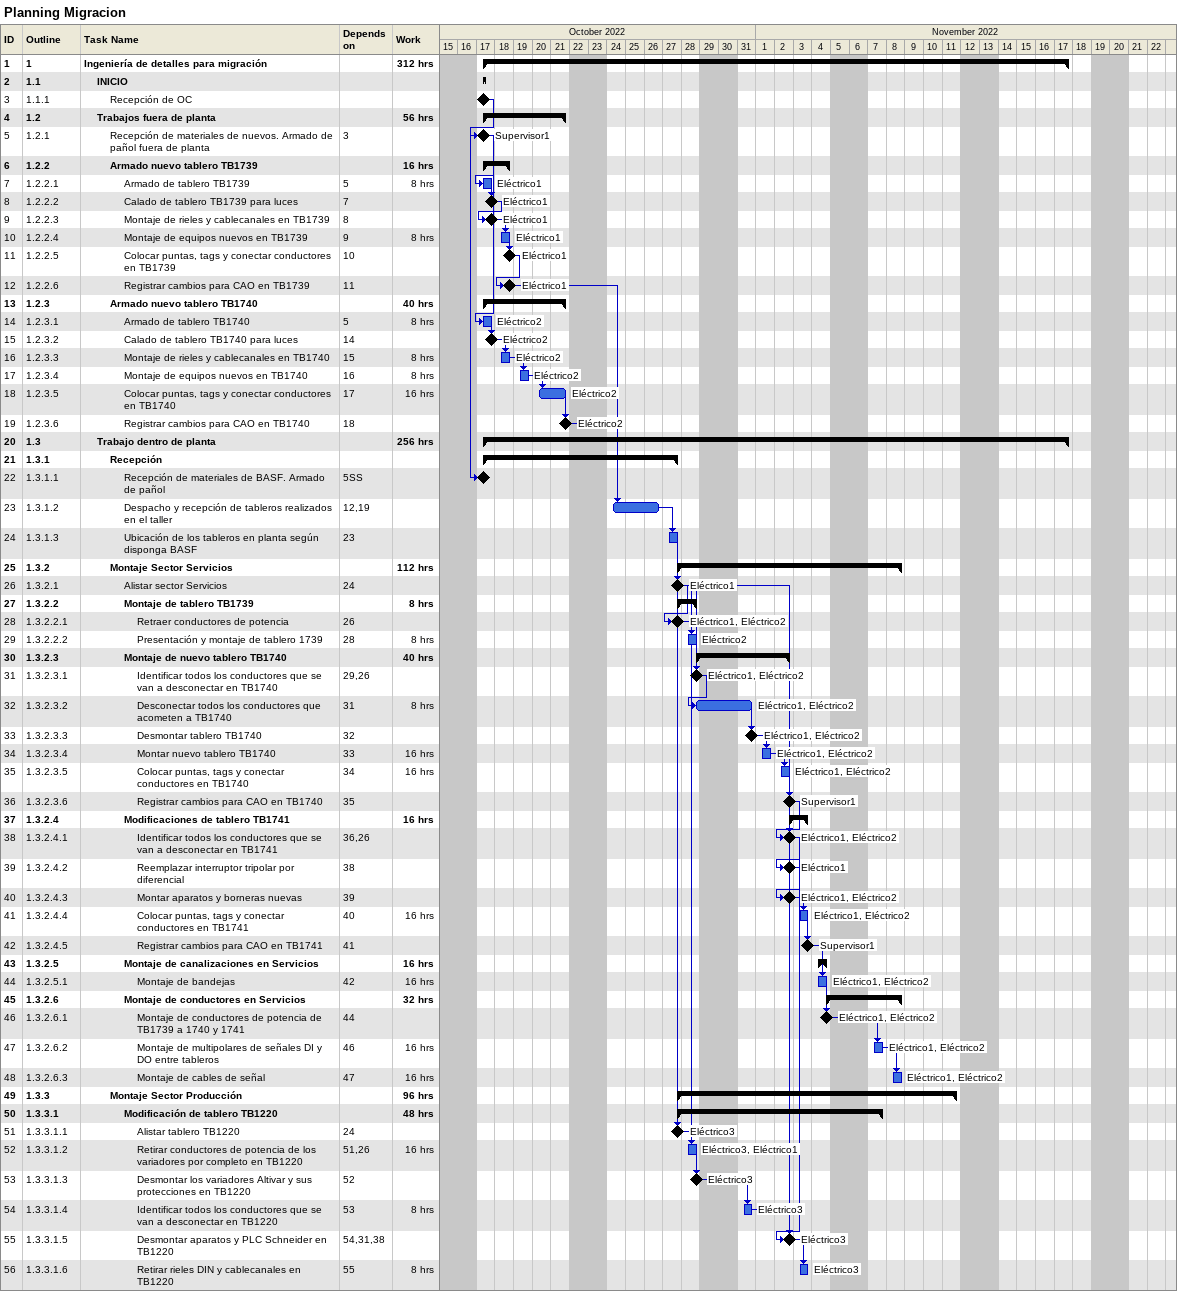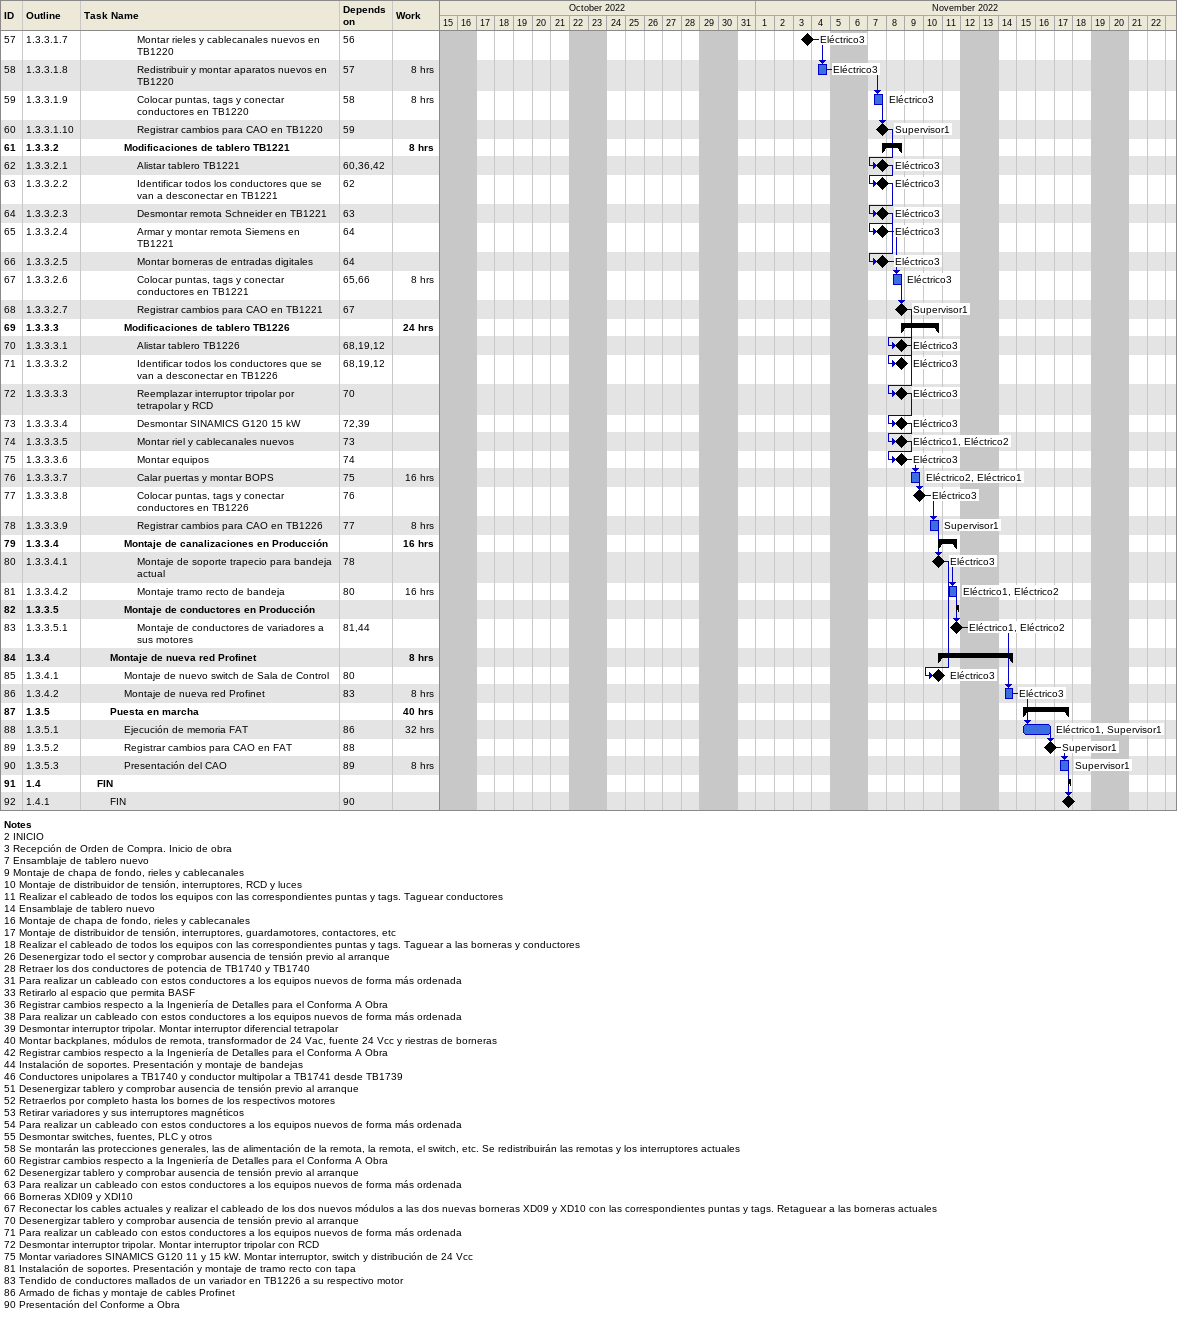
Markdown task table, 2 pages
Planning Migracion

| ID | WBS | Task | Start | Finish | Predecessors | Resources | Work (h) |
|---|---|---|---|---|---|---|---|
| 1 | 1 | **Ingeniería de detalles para migración** | 2022-10-17 | 2022-11-17 |  |  | 312 |
| 2 | 1.1 | **INICIO** | 2022-10-17 | 2022-10-17 |  |  |  |
| 3 | 1.1.1 | Recepción de OC (milestone) | 2022-10-17 | 2022-10-17 |  |  |  |
| 4 | 1.2 | **Trabajos fuera de planta** | 2022-10-17 | 2022-10-21 |  |  | 56 |
| 5 | 1.2.1 | Recepción de materiales de nuevos. Armado de pañol fuera de planta (milestone) | 2022-10-17 | 2022-10-17 | 3 | Supervisor1 |  |
| 6 | 1.2.2 | **Armado nuevo tablero TB1739** | 2022-10-17 | 2022-10-18 |  |  | 16 |
| 7 | 1.2.2.1 | Armado de tablero TB1739 | 2022-10-17 | 2022-10-17 | 5 | Eléctrico1 | 8 |
| 8 | 1.2.2.2 | Calado de tablero TB1739 para luces (milestone) | 2022-10-17 | 2022-10-17 | 7 | Eléctrico1 |  |
| 9 | 1.2.2.3 | Montaje de rieles y cablecanales en TB1739 (milestone) | 2022-10-17 | 2022-10-17 | 8 | Eléctrico1 |  |
| 10 | 1.2.2.4 | Montaje de equipos nuevos en TB1739 | 2022-10-18 | 2022-10-18 | 9 | Eléctrico1 | 8 |
| 11 | 1.2.2.5 | Colocar puntas, tags y conectar conductores en TB1739 (milestone) | 2022-10-18 | 2022-10-18 | 10 | Eléctrico1 |  |
| 12 | 1.2.2.6 | Registrar cambios para CAO en TB1739 (milestone) | 2022-10-18 | 2022-10-18 | 11 | Eléctrico1 |  |
| 13 | 1.2.3 | **Armado nuevo tablero TB1740** | 2022-10-17 | 2022-10-21 |  |  | 40 |
| 14 | 1.2.3.1 | Armado de tablero TB1740 | 2022-10-17 | 2022-10-17 | 5 | Eléctrico2 | 8 |
| 15 | 1.2.3.2 | Calado de tablero TB1740 para luces (milestone) | 2022-10-17 | 2022-10-17 | 14 | Eléctrico2 |  |
| 16 | 1.2.3.3 | Montaje de rieles y cablecanales en TB1740 | 2022-10-18 | 2022-10-18 | 15 | Eléctrico2 | 8 |
| 17 | 1.2.3.4 | Montaje de equipos nuevos en TB1740 | 2022-10-19 | 2022-10-19 | 16 | Eléctrico2 | 8 |
| 18 | 1.2.3.5 | Colocar puntas, tags y conectar conductores en TB1740 | 2022-10-20 | 2022-10-21 | 17 | Eléctrico2 | 16 |
| 19 | 1.2.3.6 | Registrar cambios para CAO en TB1740 (milestone) | 2022-10-21 | 2022-10-21 | 18 | Eléctrico2 |  |
| 20 | 1.3 | **Trabajo dentro de planta** | 2022-10-17 | 2022-11-17 |  |  | 256 |
| 21 | 1.3.1 | **Recepción** | 2022-10-17 | 2022-10-27 |  |  |  |
| 22 | 1.3.1.1 | Recepción de materiales de BASF. Armado de pañol (milestone) | 2022-10-17 | 2022-10-17 | 5SS |  |  |
| 23 | 1.3.1.2 | Despacho y recepción de tableros realizados en el taller | 2022-10-24 | 2022-10-26 | 12, 19 |  |  |
| 24 | 1.3.1.3 | Ubicación de los tableros en planta según disponga BASF | 2022-10-27 | 2022-10-27 | 23 |  |  |
| 25 | 1.3.2 | **Montaje Sector Servicios** | 2022-10-27 | 2022-11-08 |  |  | 112 |
| 26 | 1.3.2.1 | Alistar sector Servicios (milestone) | 2022-10-27 | 2022-10-27 | 24 | Eléctrico1 |  |
| 27 | 1.3.2.2 | **Montaje de tablero TB1739** | 2022-10-27 | 2022-10-28 |  |  | 8 |
| 28 | 1.3.2.2.1 | Retraer conductores de potencia (milestone) | 2022-10-27 | 2022-10-27 | 26 | Eléctrico1, Eléctrico2 |  |
| 29 | 1.3.2.2.2 | Presentación y montaje de tablero 1739 | 2022-10-28 | 2022-10-28 | 28 | Eléctrico2 | 8 |
| 30 | 1.3.2.3 | **Montaje de nuevo tablero TB1740** | 2022-10-28 | 2022-11-02 |  |  | 40 |
| 31 | 1.3.2.3.1 | Identificar todos los conductores que se van a desconectar en TB1740 (milestone) | 2022-10-28 | 2022-10-28 | 29, 26 | Eléctrico1, Eléctrico2 |  |
| 32 | 1.3.2.3.2 | Desconectar todos los conductores que acometen a TB1740 | 2022-10-28 | 2022-10-31 | 31 | Eléctrico1, Eléctrico2 | 8 |
| 33 | 1.3.2.3.3 | Desmontar tablero TB1740 (milestone) | 2022-10-31 | 2022-10-31 | 32 | Eléctrico1, Eléctrico2 |  |
| 34 | 1.3.2.3.4 | Montar nuevo tablero TB1740 | 2022-11-01 | 2022-11-01 | 33 | Eléctrico1, Eléctrico2 | 16 |
| 35 | 1.3.2.3.5 | Colocar puntas, tags y conectar conductores en TB1740 | 2022-11-02 | 2022-11-02 | 34 | Eléctrico1, Eléctrico2 | 16 |
| 36 | 1.3.2.3.6 | Registrar cambios para CAO en TB1740 (milestone) | 2022-11-02 | 2022-11-02 | 35 | Supervisor1 |  |
| 37 | 1.3.2.4 | **Modificaciones de tablero TB1741** | 2022-11-02 | 2022-11-03 |  |  | 16 |
| 38 | 1.3.2.4.1 | Identificar todos los conductores que se van a desconectar en TB1741 (milestone) | 2022-11-02 | 2022-11-02 | 36, 26 | Eléctrico1, Eléctrico2 |  |
| 39 | 1.3.2.4.2 | Reemplazar interruptor tripolar por diferencial (milestone) | 2022-11-02 | 2022-11-02 | 38 | Eléctrico1 |  |
| 40 | 1.3.2.4.3 | Montar aparatos y borneras nuevas (milestone) | 2022-11-02 | 2022-11-02 | 39 | Eléctrico1, Eléctrico2 |  |
| 41 | 1.3.2.4.4 | Colocar puntas, tags y conectar conductores en TB1741 | 2022-11-03 | 2022-11-03 | 40 | Eléctrico1, Eléctrico2 | 16 |
| 42 | 1.3.2.4.5 | Registrar cambios para CAO en TB1741 (milestone) | 2022-11-03 | 2022-11-03 | 41 | Supervisor1 |  |
| 43 | 1.3.2.5 | **Montaje de canalizaciones en Servicios** | 2022-11-04 | 2022-11-04 |  |  | 16 |
| 44 | 1.3.2.5.1 | Montaje de bandejas | 2022-11-04 | 2022-11-04 | 42 | Eléctrico1, Eléctrico2 | 16 |
| 45 | 1.3.2.6 | **Montaje de conductores en Servicios** | 2022-11-04 | 2022-11-08 |  |  | 32 |
| 46 | 1.3.2.6.1 | Montaje de conductores de potencia de TB1739 a 1740 y 1741 (milestone) | 2022-11-04 | 2022-11-04 | 44 | Eléctrico1, Eléctrico2 |  |
| 47 | 1.3.2.6.2 | Montaje de multipolares de señales DI y DO entre tableros | 2022-11-07 | 2022-11-07 | 46 | Eléctrico1, Eléctrico2 | 16 |
| 48 | 1.3.2.6.3 | Montaje de cables de señal | 2022-11-08 | 2022-11-08 | 47 | Eléctrico1, Eléctrico2 | 16 |
| 49 | 1.3.3 | **Montaje Sector Producción** | 2022-10-27 | 2022-11-11 |  |  | 96 |
| 50 | 1.3.3.1 | **Modificación de tablero TB1220** | 2022-10-27 | 2022-11-07 |  |  | 48 |
| 51 | 1.3.3.1.1 | Alistar tablero TB1220 (milestone) | 2022-10-27 | 2022-10-27 | 24 | Eléctrico3 |  |
| 52 | 1.3.3.1.2 | Retirar conductores de potencia de los variadores por completo en TB1220 | 2022-10-28 | 2022-10-28 | 51, 26 | Eléctrico3, Eléctrico1 | 16 |
| 53 | 1.3.3.1.3 | Desmontar los variadores Altivar y sus protecciones en TB1220 (milestone) | 2022-10-28 | 2022-10-28 | 52 | Eléctrico3 |  |
| 54 | 1.3.3.1.4 | Identificar todos los conductores que se van a desconectar en TB1220 | 2022-10-31 | 2022-10-31 | 53 | Eléctrico3 | 8 |
| 55 | 1.3.3.1.5 | Desmontar aparatos y PLC Schneider en TB1220 (milestone) | 2022-11-02 | 2022-11-02 | 54, 31, 38 | Eléctrico3 |  |
| 56 | 1.3.3.1.6 | Retirar rieles DIN y cablecanales en TB1220 | 2022-11-03 | 2022-11-03 | 55 | Eléctrico3 | 8 |
| 57 | 1.3.3.1.7 | Montar rieles y cablecanales nuevos en TB1220 (milestone) | 2022-11-03 | 2022-11-03 | 56 | Eléctrico3 |  |
| 58 | 1.3.3.1.8 | Redistribuir y montar aparatos nuevos en TB1220 | 2022-11-04 | 2022-11-04 | 57 | Eléctrico3 | 8 |
| 59 | 1.3.3.1.9 | Colocar puntas, tags y conectar conductores en TB1220 | 2022-11-07 | 2022-11-07 | 58 | Eléctrico3 | 8 |
| 60 | 1.3.3.1.10 | Registrar cambios para CAO en TB1220 (milestone) | 2022-11-07 | 2022-11-07 | 59 | Supervisor1 |  |
| 61 | 1.3.3.2 | **Modificaciones de tablero TB1221** | 2022-11-07 | 2022-11-08 |  |  | 8 |
| 62 | 1.3.3.2.1 | Alistar tablero TB1221 (milestone) | 2022-11-07 | 2022-11-07 | 60, 36, 42 | Eléctrico3 |  |
| 63 | 1.3.3.2.2 | Identificar todos los conductores que se van a desconectar en TB1221 (milestone) | 2022-11-07 | 2022-11-07 | 62 | Eléctrico3 |  |
| 64 | 1.3.3.2.3 | Desmontar remota Schneider en TB1221 (milestone) | 2022-11-07 | 2022-11-07 | 63 | Eléctrico3 |  |
| 65 | 1.3.3.2.4 | Armar y montar remota Siemens en TB1221 (milestone) | 2022-11-07 | 2022-11-07 | 64 | Eléctrico3 |  |
| 66 | 1.3.3.2.5 | Montar borneras de entradas digitales (milestone) | 2022-11-07 | 2022-11-07 | 64 | Eléctrico3 |  |
| 67 | 1.3.3.2.6 | Colocar puntas, tags y conectar conductores en TB1221 | 2022-11-08 | 2022-11-08 | 65, 66 | Eléctrico3 | 8 |
| 68 | 1.3.3.2.7 | Registrar cambios para CAO en TB1221 (milestone) | 2022-11-08 | 2022-11-08 | 67 | Supervisor1 |  |
| 69 | 1.3.3.3 | **Modificaciones de tablero TB1226** | 2022-11-08 | 2022-11-10 |  |  | 24 |
| 70 | 1.3.3.3.1 | Alistar tablero TB1226 (milestone) | 2022-11-08 | 2022-11-08 | 68, 19, 12 | Eléctrico3 |  |
| 71 | 1.3.3.3.2 | Identificar todos los conductores que se van a desconectar en TB1226 (milestone) | 2022-11-08 | 2022-11-08 | 68, 19, 12 | Eléctrico3 |  |
| 72 | 1.3.3.3.3 | Reemplazar interruptor tripolar por tetrapolar y RCD (milestone) | 2022-11-08 | 2022-11-08 | 70 | Eléctrico3 |  |
| 73 | 1.3.3.3.4 | Desmontar SINAMICS G120 15 kW (milestone) | 2022-11-08 | 2022-11-08 | 72, 39 | Eléctrico3 |  |
| 74 | 1.3.3.3.5 | Montar riel y cablecanales nuevos (milestone) | 2022-11-08 | 2022-11-08 | 73 | Eléctrico1, Eléctrico2 |  |
| 75 | 1.3.3.3.6 | Montar equipos (milestone) | 2022-11-08 | 2022-11-08 | 74 | Eléctrico3 |  |
| 76 | 1.3.3.3.7 | Calar puertas y montar BOPS | 2022-11-09 | 2022-11-09 | 75 | Eléctrico2, Eléctrico1 | 16 |
| 77 | 1.3.3.3.8 | Colocar puntas, tags y conectar conductores en TB1226 (milestone) | 2022-11-09 | 2022-11-09 | 76 | Eléctrico3 |  |
| 78 | 1.3.3.3.9 | Registrar cambios para CAO en TB1226 | 2022-11-10 | 2022-11-10 | 77 | Supervisor1 | 8 |
| 79 | 1.3.3.4 | **Montaje de canalizaciones en Producción** | 2022-11-10 | 2022-11-11 |  |  | 16 |
| 80 | 1.3.3.4.1 | Montaje de soporte trapecio para bandeja actual (milestone) | 2022-11-10 | 2022-11-10 | 78 | Eléctrico3 |  |
| 81 | 1.3.3.4.2 | Montaje tramo recto de bandeja | 2022-11-11 | 2022-11-11 | 80 | Eléctrico1, Eléctrico2 | 16 |
| 82 | 1.3.3.5 | **Montaje de conductores en Producción** | 2022-11-11 | 2022-11-11 |  |  |  |
| 83 | 1.3.3.5.1 | Montaje de conductores de variadores a sus motores (milestone) | 2022-11-11 | 2022-11-11 | 81, 44 | Eléctrico1, Eléctrico2 |  |
| 84 | 1.3.4 | **Montaje de nueva red Profinet** | 2022-11-10 | 2022-11-14 |  |  | 8 |
| 85 | 1.3.4.1 | Montaje de nuevo switch de Sala de Control (milestone) | 2022-11-10 | 2022-11-10 | 80 | Eléctrico3 |  |
| 86 | 1.3.4.2 | Montaje de nueva red Profinet | 2022-11-14 | 2022-11-14 | 83 | Eléctrico3 | 8 |
| 87 | 1.3.5 | **Puesta en marcha** | 2022-11-15 | 2022-11-17 |  |  | 40 |
| 88 | 1.3.5.1 | Ejecución de memoria FAT | 2022-11-15 | 2022-11-16 | 86 | Eléctrico1, Supervisor1 | 32 |
| 89 | 1.3.5.2 | Registrar cambios para CAO en FAT (milestone) | 2022-11-16 | 2022-11-16 | 88 | Supervisor1 |  |
| 90 | 1.3.5.3 | Presentación del CAO | 2022-11-17 | 2022-11-17 | 89 | Supervisor1 | 8 |
| 91 | 1.4 | **FIN** | 2022-11-17 | 2022-11-17 |  |  |  |
| 92 | 1.4.1 | FIN (milestone) | 2022-11-17 | 2022-11-17 | 90 |  |  |

Notes
- 2: INICIO
- 3: Recepción de Orden de Compra. Inicio de obra
- 7: Ensamblaje de tablero nuevo
- 9: Montaje de chapa de fondo, rieles y cablecanales
- 10: Montaje de distribuidor de tensión, interruptores, RCD y luces
- 11: Realizar el cableado de todos los equipos con las correspondientes puntas y tags. Taguear conductores
- 14: Ensamblaje de tablero nuevo
- 16: Montaje de chapa de fondo, rieles y cablecanales
- 17: Montaje de distribuidor de tensión, interruptores, guardamotores, contactores, etc
- 18: Realizar el cableado de todos los equipos con las correspondientes puntas y tags. Taguear a las borneras y conductores
- 26: Desenergizar todo el sector y comprobar ausencia de tensión previo al arranque
- 28: Retraer los dos conductores de potencia de TB1740 y TB1740
- 31: Para realizar un cableado con estos conductores a los equipos nuevos de forma más ordenada
- 33: Retirarlo al espacio que permita BASF
- 36: Registrar cambios respecto a la Ingeniería de Detalles para el Conforma A Obra
- 38: Para realizar un cableado con estos conductores a los equipos nuevos de forma más ordenada
- 39: Desmontar interruptor tripolar. Montar interruptor diferencial tetrapolar
- 40: Montar backplanes, módulos de remota, transformador de 24 Vac, fuente 24 Vcc y riestras de borneras
- 42: Registrar cambios respecto a la Ingeniería de Detalles para el Conforma A Obra
- 44: Instalación de soportes. Presentación y montaje de bandejas
- 46: Conductores unipolares a TB1740 y conductor multipolar a TB1741 desde TB1739
- 51: Desenergizar tablero y comprobar ausencia de tensión previo al arranque
- 52: Retraerlos por completo hasta los bornes de los respectivos motores
- 53: Retirar variadores y sus interruptores magnéticos
- 54: Para realizar un cableado con estos conductores a los equipos nuevos de forma más ordenada
- 55: Desmontar switches, fuentes, PLC y otros
- 58: Se montarán las protecciones generales, las de alimentación de la remota, la remota, el switch, etc. Se redistribuirán las remotas y los interruptores actuales
- 60: Registrar cambios respecto a la Ingeniería de Detalles para el Conforma A Obra
- 62: Desenergizar tablero y comprobar ausencia de tensión previo al arranque
- 63: Para realizar un cableado con estos conductores a los equipos nuevos de forma más ordenada
- 66: Borneras XDI09 y XDI10
- 67: Reconectar los cables actuales y realizar el cableado de los dos nuevos módulos a las dos nuevas borneras XD09 y XD10 con las correspondientes puntas y tags. Retaguear a las borneras actuales
- 70: Desenergizar tablero y comprobar ausencia de tensión previo al arranque
- 71: Para realizar un cableado con estos conductores a los equipos nuevos de forma más ordenada
- 72: Desmontar interruptor tripolar. Montar interruptor tripolar con RCD
- 75: Montar variadores SINAMICS G120 11 y 15 kW. Montar interruptor, switch y distribución de 24 Vcc
- 81: Instalación de soportes. Presentación y montaje de tramo recto con tapa
- 83: Tendido de conductores mallados de un variador en TB1226 a su respectivo motor
- 86: Armado de fichas y montaje de cables Profinet
- 90: Presentación del Conforme a Obra
